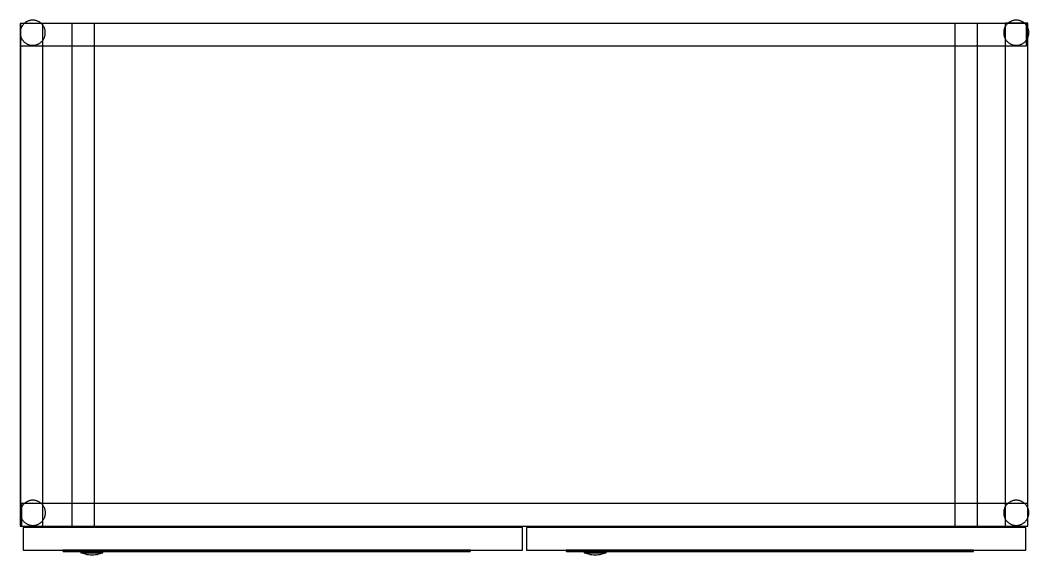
# Model space of a CAD drawing. Header units: millimetres. Extents: x 1075 to 13200, y 678 to 7235.
# Drawn here: x 5538 to 6339, y 5464 to 5889 of the extents above; entities that cross this region are included whole.
import ezdxf

# ---------------------------------------------------------------- set-up
doc = ezdxf.new("R2010")
doc.units = ezdxf.units.MM

msp = doc.modelspace()

# ---------------------------------------------------------------- linework, layer by layer
at = {"color": 0}
for points in [[(5557.59, 5879.46), (5557.58, 5879.98), (5557.54, 5880.49), (5557.48, 5880.99), (5557.39, 5881.48), (5557.28, 5881.96), (5557.14, 5882.44), (5556.98, 5882.9), (5556.81, 5883.35), (5556.6, 5883.8), (5556.38, 5884.23), (5556.14, 5884.65), (5555.88, 5885.05), (5555.6, 5885.44), (5555.31, 5885.82), (5554.99, 5886.19), (5554.66, 5886.53), (5554.31, 5886.86), (5553.95, 5887.18), (5553.57, 5887.48), (5553.18, 5887.75), (5552.78, 5888.01), (5552.36, 5888.26), (5551.92, 5888.48), (5551.48, 5888.68), (5551.03, 5888.86), (5550.56, 5889.01), (5550.09, 5889.15), (5549.61, 5889.26), (5549.11, 5889.35), (5548.61, 5889.41), (5548.11, 5889.45), (5547.59, 5889.46), (5547.08, 5889.45), (5546.57, 5889.41), (5546.07, 5889.35), (5545.58, 5889.26), (5545.09, 5889.15), (5544.62, 5889.01), (5544.15, 5888.86), (5543.7, 5888.68), (5543.26, 5888.48), (5542.83, 5888.26), (5542.41, 5888.01), (5542, 5887.75), (5541.61, 5887.48), (5541.23, 5887.18), (5540.87, 5886.86), (5540.52, 5886.53), (5540.19, 5886.19), (5539.88, 5885.82), (5539.58, 5885.44), (5539.3, 5885.05), (5539.04, 5884.65), (5538.8, 5884.23), (5538.58, 5883.8), (5538.38, 5883.35), (5538.2, 5882.9), (5538.04, 5882.44), (5537.91, 5881.96), (5537.79, 5881.48), (5537.71, 5880.99), (5537.64, 5880.49), (5537.6, 5879.98), (5537.59, 5879.46), (5537.6, 5878.95), (5537.64, 5878.44), (5537.71, 5877.94), (5537.79, 5877.45), (5537.91, 5876.97), (5538.04, 5876.49), (5538.2, 5876.03), (5538.38, 5875.57), (5538.58, 5875.13), (5538.8, 5874.7), (5539.04, 5874.28), (5539.3, 5873.87), (5539.58, 5873.48), (5539.88, 5873.1), (5540.19, 5872.74), (5540.52, 5872.39), (5540.87, 5872.06), (5541.23, 5871.75), (5541.61, 5871.45), (5542, 5871.17), (5542.41, 5870.91), (5542.83, 5870.67), (5543.26, 5870.45), (5543.7, 5870.25), (5544.15, 5870.07), (5544.62, 5869.91), (5545.09, 5869.78), (5545.58, 5869.67), (5546.07, 5869.58), (5546.57, 5869.52), (5547.08, 5869.48), (5547.59, 5869.46), (5548.11, 5869.48), (5548.61, 5869.52), (5549.11, 5869.58), (5549.61, 5869.67), (5550.09, 5869.78), (5550.56, 5869.91), (5551.03, 5870.07), (5551.48, 5870.25), (5551.92, 5870.45), (5552.36, 5870.67), (5552.78, 5870.91), (5553.18, 5871.17), (5553.57, 5871.45), (5553.95, 5871.75), (5554.31, 5872.06), (5554.66, 5872.39), (5554.99, 5872.74), (5555.31, 5873.1), (5555.6, 5873.48), (5555.88, 5873.87), (5556.14, 5874.28), (5556.38, 5874.7), (5556.6, 5875.13), (5556.81, 5875.57), (5556.98, 5876.03), (5557.14, 5876.49), (5557.28, 5876.97), (5557.39, 5877.45), (5557.48, 5877.94), (5557.54, 5878.44), (5557.58, 5878.95)], [(6338.62, 5886.93), (5537.62, 5886.93), (5537.62, 5486.93), (6338.62, 5486.93)], [(5555.72, 5886.93), (5537.72, 5886.93), (5537.72, 5486.93), (5555.72, 5486.93)], [(6337.72, 5886.93), (5537.72, 5886.93), (5537.72, 5869.13), (6337.72, 5869.13)], [(5555.66, 5886.93), (5537.72, 5886.93), (5537.72, 5487.01), (5555.66, 5487.01)], [(5596.64, 5886.85), (5578.6, 5886.85), (5578.6, 5487.03), (5596.64, 5487.03)], [(6298.64, 5886.85), (6280.6, 5886.85), (6280.6, 5487.03), (6298.64, 5487.03)], [(6339.44, 5879.46), (6339.43, 5879.98), (6339.39, 5880.49), (6339.33, 5880.99), (6339.24, 5881.48), (6339.13, 5881.96), (6338.99, 5882.44), (6338.83, 5882.9), (6338.65, 5883.35), (6338.45, 5883.8), (6338.23, 5884.23), (6337.99, 5884.65), (6337.73, 5885.05), (6337.45, 5885.44), (6337.16, 5885.82), (6336.84, 5886.19), (6336.51, 5886.53), (6336.16, 5886.86), (6335.8, 5887.18), (6335.42, 5887.48), (6335.03, 5887.75), (6334.62, 5888.01), (6334.2, 5888.26), (6333.77, 5888.48), (6333.33, 5888.68), (6332.88, 5888.86), (6332.41, 5889.01), (6331.94, 5889.15), (6331.45, 5889.26), (6330.96, 5889.35), (6330.46, 5889.41), (6329.95, 5889.45), (6329.44, 5889.46), (6328.93, 5889.45), (6328.42, 5889.41), (6327.92, 5889.35), (6327.43, 5889.26), (6326.94, 5889.15), (6326.47, 5889.01), (6326, 5888.86), (6325.55, 5888.68), (6325.11, 5888.48), (6324.68, 5888.26), (6324.26, 5888.01), (6323.85, 5887.75), (6323.46, 5887.48), (6323.08, 5887.18), (6322.72, 5886.86), (6322.37, 5886.53), (6322.04, 5886.19), (6321.73, 5885.82), (6321.43, 5885.44), (6321.15, 5885.05), (6320.89, 5884.65), (6320.65, 5884.23), (6320.43, 5883.8), (6320.23, 5883.35), (6320.05, 5882.9), (6319.89, 5882.44), (6319.76, 5881.96), (6319.64, 5881.48), (6319.56, 5880.99), (6319.49, 5880.49), (6319.45, 5879.98), (6319.44, 5879.46), (6319.45, 5878.95), (6319.49, 5878.44), (6319.56, 5877.94), (6319.64, 5877.45), (6319.76, 5876.97), (6319.89, 5876.49), (6320.05, 5876.03), (6320.23, 5875.57), (6320.43, 5875.13), (6320.65, 5874.7), (6320.89, 5874.28), (6321.15, 5873.87), (6321.43, 5873.48), (6321.73, 5873.1), (6322.04, 5872.74), (6322.37, 5872.39), (6322.72, 5872.06), (6323.08, 5871.75), (6323.46, 5871.45), (6323.85, 5871.17), (6324.26, 5870.91), (6324.68, 5870.67), (6325.11, 5870.45), (6325.55, 5870.25), (6326, 5870.07), (6326.47, 5869.91), (6326.94, 5869.78), (6327.43, 5869.67), (6327.92, 5869.58), (6328.42, 5869.52), (6328.93, 5869.48), (6329.44, 5869.46), (6329.95, 5869.48), (6330.46, 5869.52), (6330.96, 5869.58), (6331.45, 5869.67), (6331.94, 5869.78), (6332.41, 5869.91), (6332.88, 5870.07), (6333.33, 5870.25), (6333.77, 5870.45), (6334.2, 5870.67), (6334.62, 5870.91), (6335.03, 5871.17), (6335.42, 5871.45), (6335.8, 5871.75), (6336.16, 5872.06), (6336.51, 5872.39), (6336.84, 5872.74), (6337.16, 5873.1), (6337.45, 5873.48), (6337.73, 5873.87), (6337.99, 5874.28), (6338.23, 5874.7), (6338.45, 5875.13), (6338.65, 5875.57), (6338.83, 5876.03), (6338.99, 5876.49), (6339.13, 5876.97), (6339.24, 5877.45), (6339.33, 5877.94), (6339.39, 5878.44), (6339.43, 5878.95)], [(6338.55, 5886.99), (6320.55, 5886.99), (6320.55, 5486.99), (6338.55, 5486.99)], [(6338.62, 5886.93), (6320.62, 5886.93), (6320.62, 5486.93), (6338.62, 5486.93)], [(5557.67, 5497.62), (5557.66, 5498.13), (5557.62, 5498.64), (5557.56, 5499.14), (5557.47, 5499.63), (5557.36, 5500.12), (5557.22, 5500.59), (5557.07, 5501.05), (5556.89, 5501.51), (5556.69, 5501.95), (5556.46, 5502.38), (5556.22, 5502.8), (5555.96, 5503.21), (5555.68, 5503.6), (5555.39, 5503.98), (5555.07, 5504.34), (5554.74, 5504.69), (5554.39, 5505.02), (5554.03, 5505.33), (5553.65, 5505.63), (5553.26, 5505.91), (5552.86, 5506.17), (5552.44, 5506.41), (5552.01, 5506.63), (5551.56, 5506.83), (5551.11, 5507.01), (5550.64, 5507.17), (5550.17, 5507.3), (5549.69, 5507.41), (5549.19, 5507.5), (5548.69, 5507.57), (5548.19, 5507.6), (5547.67, 5507.62), (5547.16, 5507.6), (5546.65, 5507.57), (5546.15, 5507.5), (5545.66, 5507.41), (5545.17, 5507.3), (5544.7, 5507.17), (5544.24, 5507.01), (5543.78, 5506.83), (5543.34, 5506.63), (5542.91, 5506.41), (5542.49, 5506.17), (5542.08, 5505.91), (5541.69, 5505.63), (5541.31, 5505.33), (5540.95, 5505.02), (5540.6, 5504.69), (5540.27, 5504.34), (5539.96, 5503.98), (5539.66, 5503.6), (5539.38, 5503.21), (5539.12, 5502.8), (5538.88, 5502.38), (5538.66, 5501.95), (5538.46, 5501.51), (5538.28, 5501.05), (5538.12, 5500.59), (5537.99, 5500.12), (5537.88, 5499.63), (5537.79, 5499.14), (5537.72, 5498.64), (5537.69, 5498.13), (5537.67, 5497.62), (5537.69, 5497.1), (5537.72, 5496.6), (5537.79, 5496.1), (5537.88, 5495.6), (5537.99, 5495.12), (5538.12, 5494.65), (5538.28, 5494.18), (5538.46, 5493.73), (5538.66, 5493.28), (5538.88, 5492.85), (5539.12, 5492.43), (5539.38, 5492.03), (5539.66, 5491.64), (5539.96, 5491.26), (5540.27, 5490.9), (5540.6, 5490.55), (5540.95, 5490.22), (5541.31, 5489.9), (5541.69, 5489.61), (5542.08, 5489.33), (5542.49, 5489.07), (5542.91, 5488.83), (5543.34, 5488.6), (5543.78, 5488.4), (5544.24, 5488.23), (5544.7, 5488.07), (5545.17, 5487.93), (5545.66, 5487.82), (5546.15, 5487.73), (5546.65, 5487.67), (5547.16, 5487.63), (5547.67, 5487.62), (5548.19, 5487.63), (5548.69, 5487.67), (5549.19, 5487.73), (5549.69, 5487.82), (5550.17, 5487.93), (5550.64, 5488.07), (5551.11, 5488.23), (5551.56, 5488.4), (5552.01, 5488.6), (5552.44, 5488.83), (5552.86, 5489.07), (5553.26, 5489.33), (5553.65, 5489.61), (5554.03, 5489.9), (5554.39, 5490.22), (5554.74, 5490.55), (5555.07, 5490.9), (5555.39, 5491.26), (5555.68, 5491.64), (5555.96, 5492.03), (5556.22, 5492.43), (5556.46, 5492.85), (5556.69, 5493.28), (5556.89, 5493.73), (5557.07, 5494.18), (5557.22, 5494.65), (5557.36, 5495.12), (5557.47, 5495.6), (5557.56, 5496.1), (5557.62, 5496.6), (5557.66, 5497.1)], [(6338.62, 5504.93), (5538.62, 5504.93), (5538.62, 5486.93), (6338.62, 5486.93)], [(6339.44, 5497.62), (6339.43, 5498.13), (6339.39, 5498.64), (6339.33, 5499.14), (6339.24, 5499.63), (6339.13, 5500.12), (6338.99, 5500.59), (6338.83, 5501.05), (6338.65, 5501.51), (6338.45, 5501.95), (6338.23, 5502.38), (6337.99, 5502.8), (6337.73, 5503.21), (6337.45, 5503.6), (6337.16, 5503.98), (6336.84, 5504.34), (6336.51, 5504.69), (6336.16, 5505.02), (6335.8, 5505.33), (6335.42, 5505.63), (6335.03, 5505.91), (6334.62, 5506.17), (6334.2, 5506.41), (6333.77, 5506.63), (6333.33, 5506.83), (6332.88, 5507.01), (6332.41, 5507.17), (6331.94, 5507.3), (6331.45, 5507.41), (6330.96, 5507.5), (6330.46, 5507.57), (6329.95, 5507.6), (6329.44, 5507.62), (6328.93, 5507.6), (6328.42, 5507.57), (6327.92, 5507.5), (6327.43, 5507.41), (6326.94, 5507.3), (6326.47, 5507.17), (6326, 5507.01), (6325.55, 5506.83), (6325.11, 5506.63), (6324.68, 5506.41), (6324.26, 5506.17), (6323.85, 5505.91), (6323.46, 5505.63), (6323.08, 5505.33), (6322.72, 5505.02), (6322.37, 5504.69), (6322.04, 5504.34), (6321.73, 5503.98), (6321.43, 5503.6), (6321.15, 5503.21), (6320.89, 5502.8), (6320.65, 5502.38), (6320.43, 5501.95), (6320.23, 5501.51), (6320.05, 5501.05), (6319.89, 5500.59), (6319.76, 5500.12), (6319.64, 5499.63), (6319.56, 5499.14), (6319.49, 5498.64), (6319.45, 5498.13), (6319.44, 5497.62), (6319.45, 5497.1), (6319.49, 5496.6), (6319.56, 5496.1), (6319.64, 5495.6), (6319.76, 5495.12), (6319.89, 5494.65), (6320.05, 5494.18), (6320.23, 5493.73), (6320.43, 5493.28), (6320.65, 5492.85), (6320.89, 5492.43), (6321.15, 5492.03), (6321.43, 5491.64), (6321.73, 5491.26), (6322.04, 5490.9), (6322.37, 5490.55), (6322.72, 5490.22), (6323.08, 5489.9), (6323.46, 5489.61), (6323.85, 5489.33), (6324.26, 5489.07), (6324.68, 5488.83), (6325.11, 5488.6), (6325.55, 5488.4), (6326, 5488.23), (6326.47, 5488.07), (6326.94, 5487.93), (6327.43, 5487.82), (6327.92, 5487.73), (6328.42, 5487.67), (6328.93, 5487.63), (6329.44, 5487.62), (6329.95, 5487.63), (6330.46, 5487.67), (6330.96, 5487.73), (6331.45, 5487.82), (6331.94, 5487.93), (6332.41, 5488.07), (6332.88, 5488.23), (6333.33, 5488.4), (6333.77, 5488.6), (6334.2, 5488.83), (6334.62, 5489.07), (6335.03, 5489.33), (6335.42, 5489.61), (6335.8, 5489.9), (6336.16, 5490.22), (6336.51, 5490.55), (6336.84, 5490.9), (6337.16, 5491.26), (6337.45, 5491.64), (6337.73, 5492.03), (6337.99, 5492.43), (6338.23, 5492.85), (6338.45, 5493.28), (6338.65, 5493.73), (6338.83, 5494.18), (6338.99, 5494.65), (6339.13, 5495.12), (6339.24, 5495.6), (6339.33, 5496.1), (6339.39, 5496.6), (6339.43, 5497.1)], [(5937.05, 5485.85), (5540.05, 5485.85), (5540.05, 5467.85), (5937.05, 5467.85)], [(6337.05, 5485.85), (5940.05, 5485.85), (5940.05, 5467.85), (6337.05, 5467.85)], [(5895.55, 5467.87), (5571.57, 5467.87), (5571.57, 5467.41), (5571.57, 5467.38), (5571.57, 5467.35), (5571.58, 5467.33), (5571.58, 5467.3), (5571.59, 5467.28), (5571.6, 5467.25), (5571.6, 5467.23), (5571.61, 5467.21), (5571.62, 5467.18), (5571.63, 5467.16), (5571.65, 5467.14), (5571.66, 5467.12), (5571.68, 5467.1), (5571.69, 5467.08), (5571.71, 5467.06), (5571.72, 5467.04), (5571.74, 5467.02), (5571.76, 5467.01), (5571.78, 5466.99), (5571.8, 5466.98), (5571.82, 5466.96), (5571.84, 5466.95), (5571.87, 5466.94), (5571.89, 5466.93), (5571.91, 5466.92), (5571.94, 5466.91), (5571.96, 5466.9), (5571.99, 5466.9), (5572.01, 5466.89), (5572.04, 5466.89), (5572.06, 5466.89), (5572.09, 5466.89), (5895.03, 5466.89), (5895.06, 5466.89), (5895.09, 5466.89), (5895.11, 5466.89), (5895.14, 5466.9), (5895.16, 5466.9), (5895.19, 5466.91), (5895.21, 5466.92), (5895.24, 5466.93), (5895.26, 5466.94), (5895.28, 5466.95), (5895.3, 5466.96), (5895.32, 5466.98), (5895.35, 5466.99), (5895.36, 5467.01), (5895.38, 5467.02), (5895.4, 5467.04), (5895.42, 5467.06), (5895.44, 5467.08), (5895.45, 5467.1), (5895.47, 5467.12), (5895.48, 5467.14), (5895.49, 5467.16), (5895.5, 5467.18), (5895.51, 5467.21), (5895.52, 5467.23), (5895.53, 5467.25), (5895.54, 5467.28), (5895.54, 5467.3), (5895.55, 5467.33), (5895.55, 5467.35), (5895.55, 5467.38), (5895.55, 5467.41)], [(5603.35, 5466.9), (5585.83, 5466.9), (5585.83, 5465.75), (5603.35, 5465.75)], [(6295.55, 5467.87), (5971.57, 5467.87), (5971.57, 5467.41), (5971.57, 5467.38), (5971.57, 5467.35), (5971.58, 5467.33), (5971.58, 5467.3), (5971.59, 5467.28), (5971.6, 5467.25), (5971.6, 5467.23), (5971.61, 5467.21), (5971.62, 5467.18), (5971.63, 5467.16), (5971.65, 5467.14), (5971.66, 5467.12), (5971.68, 5467.1), (5971.69, 5467.08), (5971.71, 5467.06), (5971.72, 5467.04), (5971.74, 5467.02), (5971.76, 5467.01), (5971.78, 5466.99), (5971.8, 5466.98), (5971.82, 5466.96), (5971.84, 5466.95), (5971.87, 5466.94), (5971.89, 5466.93), (5971.91, 5466.92), (5971.94, 5466.91), (5971.96, 5466.9), (5971.99, 5466.9), (5972.01, 5466.89), (5972.04, 5466.89), (5972.06, 5466.89), (5972.09, 5466.89), (6295.04, 5466.89), (6295.06, 5466.89), (6295.09, 5466.89), (6295.11, 5466.89), (6295.14, 5466.9), (6295.16, 5466.9), (6295.19, 5466.91), (6295.21, 5466.92), (6295.24, 5466.93), (6295.26, 5466.94), (6295.28, 5466.95), (6295.3, 5466.96), (6295.33, 5466.98), (6295.35, 5466.99), (6295.37, 5467.01), (6295.38, 5467.02), (6295.4, 5467.04), (6295.42, 5467.06), (6295.44, 5467.08), (6295.45, 5467.1), (6295.47, 5467.12), (6295.48, 5467.14), (6295.49, 5467.16), (6295.5, 5467.18), (6295.51, 5467.21), (6295.52, 5467.23), (6295.53, 5467.25), (6295.54, 5467.28), (6295.54, 5467.3), (6295.55, 5467.33), (6295.55, 5467.35), (6295.55, 5467.38), (6295.55, 5467.41)], [(6003.35, 5466.9), (5985.83, 5466.9), (5985.83, 5465.75), (6003.35, 5465.75)]]:
    msp.add_lwpolyline(points, close=True, dxfattribs=at)
for points in [[(5586.81, 5465.75), (5588.08, 5465.29), (5589.37, 5464.91), (5590.69, 5464.61), (5592.03, 5464.39), (5593.38, 5464.26), (5594.73, 5464.22), (5596.08, 5464.26), (5597.42, 5464.38), (5598.76, 5464.6), (5600.08, 5464.89), (5601.38, 5465.27), (5602.65, 5465.73)], [(5986.81, 5465.75), (5988.08, 5465.29), (5989.37, 5464.91), (5990.69, 5464.61), (5992.03, 5464.39), (5993.38, 5464.26), (5994.73, 5464.22), (5996.08, 5464.26), (5997.42, 5464.38), (5998.76, 5464.6), (6000.08, 5464.89), (6001.38, 5465.27), (6002.65, 5465.73)]]:
    msp.add_lwpolyline(points, dxfattribs=at)

doc.saveas('drawing.dxf')
